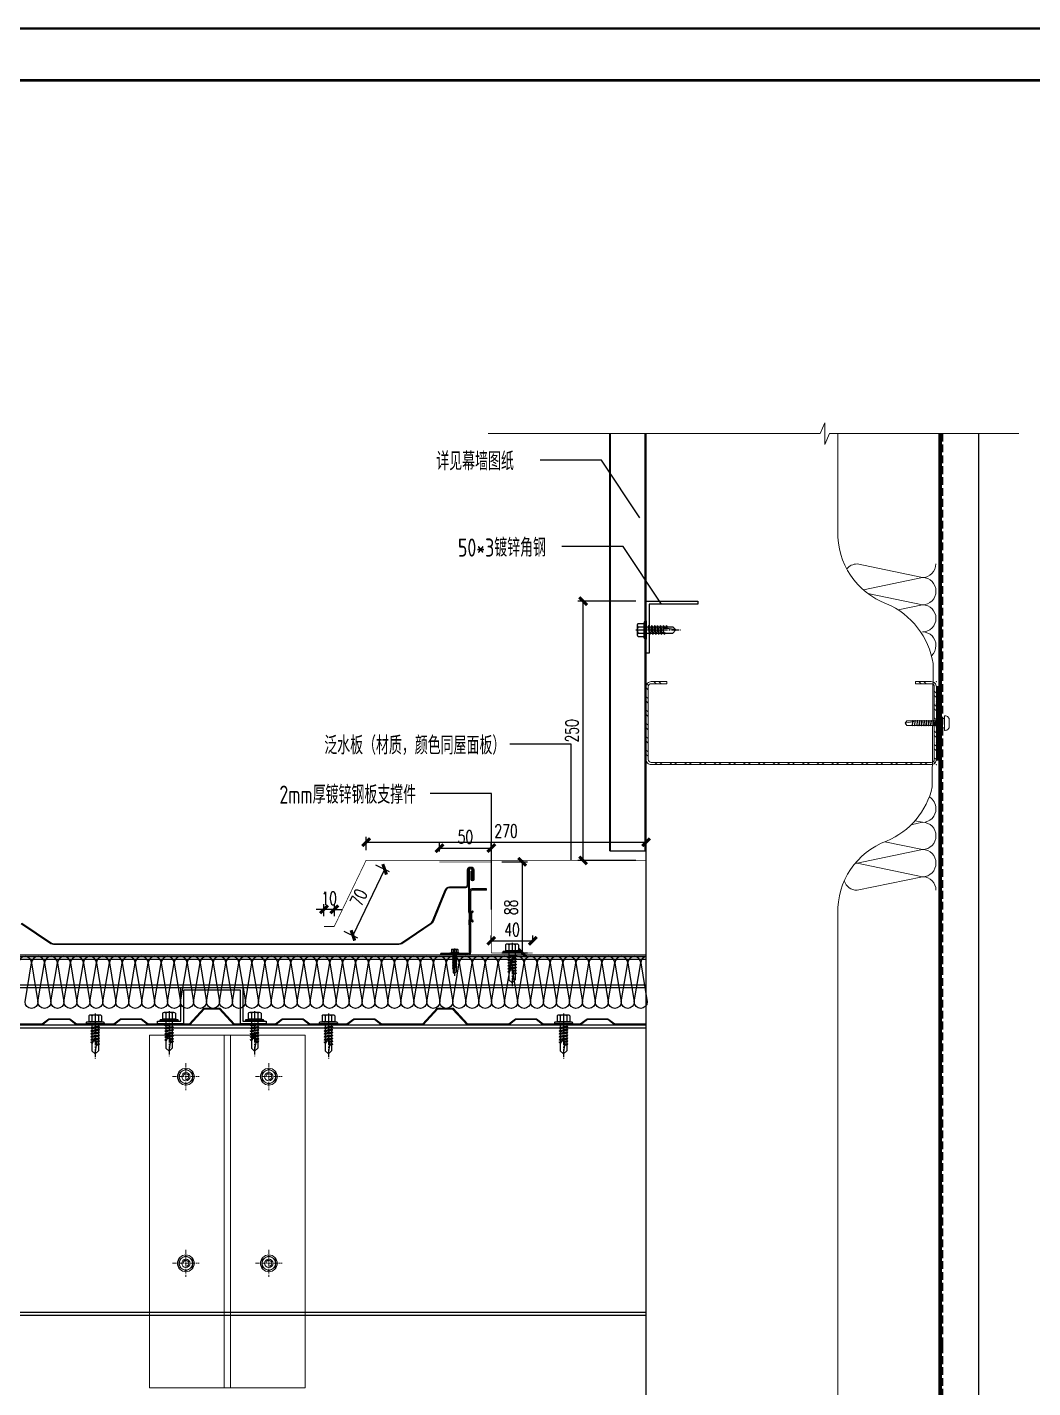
# Model space of a CAD drawing. Extents: x -599358 to 2865263, y -1062760 to 486533.
# Drawn here: x 123947 to 124917, y -727712 to -726400 of the extents above; entities that cross this region are included whole.
import ezdxf
from ezdxf.enums import TextEntityAlignment as Align

# ---------------------------------------------------------------- set-up
doc = ezdxf.new("R2010")
doc.units = 0
for name, pattern in [('CENTER', [2, 1.25, -0.25, 0.25, -0.25]), ('CENTER2', [28.575, 19.05, -3.175, 3.175, -3.175]), ('DASH', [0.35, 0.25, -0.1]), ('ZN-DASH', [0.35, 0.25, -0.1])]:
    doc.linetypes.add(name, pattern=pattern)
for name, color, linetype in [('!ZN6-虚线-8', 8, 'ZN-DASH'), ('0-cxFrame', 155, 'Continuous'), ('11紧固件', 11, 'Continuous'), ('A-AXIS-DP', 126, 'Continuous'), ('A-LIN-V', 9, 'Continuous'), ('AS-WALL', 40, 'Continuous'), ('BWM', 8, 'Continuous'), ('DIM', 173, 'Continuous'), ('Fill', 8, 'Continuous'), ('Glass cotton', 95, 'Continuous'), ('PJ', 151, 'Continuous'), ('SEAMLOK75 - SHEET', 6, 'Continuous'), ('V900型压型底板', 190, 'Continuous'), ('WZ', 2, 'Continuous'), ('ZX', 1, 'CENTER2'), ('虹吸雨水斗', 6, 'Continuous')]:
    doc.layers.add(name, color=color, linetype=linetype)
for name, color, linetype, lineweight in [('0-cxText', 131, 'Continuous', 25), ('0_PURLIN-CON', 253, 'Continuous', 15), ('0_SCREW RIVET', 4, 'Continuous', 15), ('S-dim', 81, 'Continuous', 0), ('屋面板', 6, 'Continuous', 13), ('底板', 2, 'Continuous', 13), ('彩钢板', 6, 'Continuous', 15), ('文字标注引出线', 7, 'Continuous', 15), ('粗', 7, 'Continuous', 50), ('紧固件', 4, 'Continuous', 13), ('防火岩棉', 252, 'Continuous', 13)]:
    doc.layers.add(name, color=color, linetype=linetype, lineweight=lineweight)
doc.layers.add('0_INSULATION', color=252, linetype='Continuous', lineweight=9, transparency=0.2)
doc.styles.add('cx_tuming', font='simhei.ttf')
doc.styles.add('cx_tuqian1', font='宋体.shx')
doc.styles.add('DHTEXT-1', font='romans.shx', dxfattribs={"width": 0.7, "bigfont": 'chinese.shx'})
doc.styles.add('jhz', font='TSSDENG.SHX', dxfattribs={"width": 0.75, "bigfont": 'TSSDCHN.SHX'})
doc.styles.add('黑体', font='simhei.ttf')
doc.dimstyles.new('ZN5', dxfattribs={"dimscale": 5, "dimtxt": 2.5, "dimasz": 1.5, "dimexe": 1, "dimexo": 2, "dimgap": 0.9, "dimtad": 1, "dimdec": 0, "dimdsep": 46, "dimtxsty": 'DHTEXT-1', "dimblk": 'ARCHTICK', "dimcen": 2.5, "dimclrd": 173, "dimclre": 173, "dimclrt": 7, "dimazin": 2, "dimtfac": 1, "dimtix": 1, "dimtmove": 2, "dimatfit": 3, "dimfxl": 0, "dimarcsym": 0})

# ---------------------------------------------------------------- blocks, each defined once
blk = doc.blocks.new('*U641')
at = {"layer": 'PJ'}
for p, q in [((-4.4, 0.45), (-4.4, 0)), ((4.4, 0), (-4.4, 0)), ((-4.1, 0.75), (-3.1, 1)), ((4.1, 0.75), (-4.1, 0.75)), ((-3.1, 3.85), (-3.1, 1)), ((3.1, 1), (-3.1, 1)), ((2.33, 4.25), (-2.33, 4.25)), ((-2.04, 0.75), (-1.55, 1)), ((-1.55, 3.85), (-1.55, 1)), ((-1.55, 0), (-1.55, -1.59)), ((1.55, 3.85), (1.55, 1)), ((2.15, 0.75), (1.55, 1)), ((1.55, 0), (1.55, -1.09)), ((3.1, 3.85), (3.1, 1)), ((4.1, 0.75), (3.1, 1)), ((4.4, 0.45), (4.4, 0)), ((-2.11, -1.9), (2.11, -1.4)), ((-2.11, -1.9), (-1.55, -1.59)), ((-2.11, -1.9), (-1.55, -2.21)), ((-2.11, -3.3), (2.11, -2.8)), ((-2.11, -3.3), (-1.55, -2.99)), ((-2.11, -3.3), (-1.55, -3.61)), ((-2.11, -4.7), (2.11, -4.2)), ((-2.11, -4.7), (-1.55, -4.39)), ((-2.11, -4.7), (-1.55, -5.01)), ((-2.11, -6.1), (2.11, -5.6)), ((-2.11, -6.1), (-1.55, -5.79)), ((-2.11, -6.1), (-1.55, -6.41)), ((-1.55, -1.59), (1.55, -1.09)), ((-1.55, -2.21), (1.55, -1.71)), ((-1.55, -2.21), (-1.55, -2.99)), ((-1.55, -2.99), (1.55, -2.49)), ((-1.55, -3.61), (1.55, -3.11)), ((-1.55, -3.61), (-1.55, -4.39)), ((-1.55, -4.39), (1.55, -3.89)), ((-1.55, -5.01), (1.55, -4.51)), ((-1.55, -5.01), (-1.55, -5.79)), ((-1.55, -5.79), (1.55, -5.29)), ((-1.55, -6.41), (1.55, -5.91)), ((-1.55, -6.41), (-1.55, -7.19)), ((1.55, -0.31), (1.55, -1.09)), ((2.11, -1.4), (1.55, -1.09)), ((2.11, -1.4), (1.55, -1.71)), ((1.55, -1.71), (1.55, -2.49)), ((2.11, -2.8), (1.55, -2.49)), ((2.11, -2.8), (1.55, -3.11)), ((1.55, -3.11), (1.55, -3.89)), ((2.11, -4.2), (1.55, -3.89)), ((2.11, -4.2), (1.55, -4.51)), ((1.55, -4.51), (1.55, -5.29)), ((2.11, -5.6), (1.55, -5.29)), ((2.11, -5.6), (1.55, -5.91)), ((1.55, -5.91), (1.55, -6.69)), ((-2.11, -7.5), (2.11, -7)), ((-2.11, -7.5), (-1.55, -7.19)), ((-2.11, -7.5), (-1.55, -7.81)), ((-2.11, -8.9), (-1.55, -8.59)), ((-2.11, -8.9), (-1.14, -8.78)), ((-2.11, -8.9), (-1.55, -9.21)), ((-1.55, -7.19), (1.55, -6.69)), ((-1.55, -7.81), (1.55, -7.31)), ((-1.55, -7.81), (-1.55, -8.59)), ((-1.55, -8.59), (-0.99, -8.49)), ((-1.55, -9.21), (-1.33, -9.17)), ((-1.55, -9.21), (-1.55, -13)), ((0, -14.4), (-1.55, -13)), ((0, -14.4), (1.55, -13)), ((0.56, -8.24), (1.55, -8.09)), ((0.71, -8.55), (2.11, -8.4)), ((0.71, -8.83), (1.55, -8.71)), ((0.71, -9.61), (1.55, -9.49)), ((0.71, -9.95), (2.11, -9.8)), ((0.71, -10.23), (1.55, -10.11)), ((2.11, -7), (1.55, -6.69)), ((2.11, -7), (1.55, -7.31)), ((1.55, -7.31), (1.55, -8.09)), ((2.11, -8.4), (1.55, -8.09)), ((2.11, -8.4), (1.55, -8.71)), ((1.55, -8.71), (1.55, -9.49)), ((2.11, -9.8), (1.55, -9.49)), ((2.11, -9.8), (1.55, -10.11)), ((1.55, -10.11), (1.55, -13))]:
    blk.add_line(p, q, dxfattribs=at)
blk.add_lwpolyline([(0, -14.4), (0.71, -10.23), (0.71, -8.5, 0.417657), (0.41, -8.2, 0.097062), (-0.99, -8.49), (-1.55, -9.6)], format="xyb", dxfattribs=at)
for centre, radius, start, end in [((-4.1, 0.45), 0.3, 90, 180), ((-2.33, 3.3), 0.951, 35.40086, 144.59914), ((0, 1.05), 3.2, 61.05941, 118.94059), ((2.33, 3.3), 0.951, 35.40086, 144.59914), ((4.1, 0.45), 0.3, 0, 90)]:
    blk.add_arc(centre, radius, start, end, dxfattribs=at)
at = {"layer": 'ZX', "ltscale": 0.2}
blk.add_line((0, 4.94), (0, -16.83), dxfattribs=at)
blk = doc.blocks.new('00990')
at = {"color": 2}
blk.add_lwpolyline([(7292.4, -17093.5), (7314.9, -17093.5), (7314.9, -17061), (7374.9, -17061), (7374.9, -17093.5), (7397.4, -17093.5), (7397.4, -17096), (7372.4, -17096), (7372.4, -17063.5), (7317.4, -17063.5), (7317.4, -17096), (7292.4, -17096)], close=True, dxfattribs=at)
at = {"layer": '紧固件', "xscale": 2, "yscale": 2, "zscale": 2}
for p in [(7303.6, -17093.5), (7386.1, -17093.5, 0)]:
    blk.add_blockref('*U641', p, dxfattribs=at)
blk = doc.blocks.new('*U1726')
at = {"layer": 'PJ'}
for p, q in [((-4.4, 0.5), (-4.4, 0)), ((4.4, 0), (-4.4, 0)), ((-4.1, 0.8), (-3.1, 1)), ((4.1, 0.8), (-4.1, 0.8)), ((-3.1, 3.9), (-3.1, 1)), ((3.1, 1), (-3.1, 1)), ((2.3, 4.2), (-2.3, 4.2)), ((-2, 0.8), (-1.5, 1)), ((-1.5, 3.9), (-1.5, 1)), ((-1.5, 0), (-1.5, -1.6)), ((1.5, 3.9), (1.5, 1)), ((2.2, 0.8), (1.5, 1)), ((1.5, 0), (1.5, -1.1)), ((3.1, 3.9), (3.1, 1)), ((4.1, 0.8), (3.1, 1)), ((4.4, 0.5), (4.4, 0)), ((-2.1, -1.9), (2.1, -1.4)), ((-2.1, -1.9), (-1.5, -1.6)), ((-2.1, -1.9), (-1.5, -2.2)), ((-2.1, -3.3), (2.1, -2.8)), ((-2.1, -3.3), (-1.5, -3)), ((-2.1, -3.3), (-1.5, -3.6)), ((-2.1, -4.7), (2.1, -4.2)), ((-2.1, -4.7), (-1.5, -4.4)), ((-2.1, -4.7), (-1.5, -5)), ((-2.1, -6.1), (2.1, -5.6)), ((-2.1, -6.1), (-1.5, -5.8)), ((-2.1, -6.1), (-1.5, -6.4)), ((-2.1, -7.5), (2.1, -7)), ((-2.1, -7.5), (-1.5, -7.2)), ((-2.1, -7.5), (-1.5, -7.8)), ((-2.1, -8.9), (2.1, -8.4)), ((-2.1, -8.9), (-1.5, -8.6)), ((-2.1, -8.9), (-1.5, -9.2)), ((-2.1, -10.3), (2.1, -9.8)), ((-2.1, -10.3), (-1.5, -10)), ((-2.1, -10.3), (-1.5, -10.6)), ((-2.1, -11.7), (2.1, -11.2)), ((-2.1, -11.7), (-1.5, -11.4)), ((-2.1, -11.7), (-1.5, -12)), ((-2.1, -13.1), (-1.5, -12.8)), ((-1.5, -1.6), (1.5, -1.1)), ((-1.5, -2.2), (1.5, -1.7)), ((-1.5, -2.2), (-1.5, -3)), ((-1.5, -3), (1.5, -2.5)), ((-1.5, -3.6), (1.5, -3.1)), ((-1.5, -3.6), (-1.5, -4.4)), ((-1.5, -4.4), (1.5, -3.9)), ((-1.5, -5), (1.5, -4.5)), ((-1.5, -5), (-1.5, -5.8)), ((-1.5, -5.8), (1.5, -5.3)), ((-1.5, -6.4), (1.5, -5.9)), ((-1.5, -6.4), (-1.5, -7.2)), ((-1.5, -7.2), (1.5, -6.7)), ((-1.5, -7.8), (1.5, -7.3)), ((-1.5, -7.8), (-1.5, -8.6)), ((-1.5, -8.6), (1.5, -8.1)), ((-1.5, -9.2), (1.5, -8.7)), ((-1.5, -9.2), (-1.5, -10)), ((-1.5, -10), (1.5, -9.5)), ((-1.5, -10.6), (1.5, -10.1)), ((-1.5, -10.6), (-1.5, -11.4)), ((-1.5, -11.4), (1.5, -10.9)), ((-1.5, -12), (1.5, -11.5)), ((-1.5, -12), (-1.5, -12.8)), ((-1.5, -12.8), (-1, -12.7)), ((0.6, -12.4), (1.5, -12.3)), ((0.7, -12.8), (2.1, -12.6)), ((1.5, -0.3), (1.5, -1.1)), ((2.1, -1.4), (1.5, -1.1)), ((2.1, -1.4), (1.5, -1.7)), ((1.5, -1.7), (1.5, -2.5)), ((2.1, -2.8), (1.5, -2.5)), ((2.1, -2.8), (1.5, -3.1)), ((1.5, -3.1), (1.5, -3.9)), ((2.1, -4.2), (1.5, -3.9)), ((2.1, -4.2), (1.5, -4.5)), ((1.5, -4.5), (1.5, -5.3)), ((2.1, -5.6), (1.5, -5.3)), ((2.1, -5.6), (1.5, -5.9)), ((1.5, -5.9), (1.5, -6.7)), ((2.1, -7), (1.5, -6.7)), ((2.1, -7), (1.5, -7.3)), ((1.5, -7.3), (1.5, -8.1)), ((2.1, -8.4), (1.5, -8.1)), ((2.1, -8.4), (1.5, -8.7)), ((1.5, -8.7), (1.5, -9.5)), ((2.1, -9.8), (1.5, -9.5)), ((2.1, -9.8), (1.5, -10.1)), ((1.5, -10.1), (1.5, -10.9)), ((2.1, -11.2), (1.5, -10.9)), ((2.1, -11.2), (1.5, -11.5)), ((1.5, -11.5), (1.5, -12.3)), ((2.1, -12.6), (1.5, -12.3)), ((2.1, -12.6), (1.5, -12.9)), ((-2.1, -13.1), (-1.1, -13)), ((-2.1, -13.1), (-1.5, -13.4)), ((-1.5, -13.4), (-1.5, -17.2)), ((-1.5, -13.4), (-1.3, -13.4)), ((0, -18.6), (-1.5, -17.2)), ((0, -18.6), (1.5, -17.2)), ((0.7, -13), (1.5, -12.9)), ((0.7, -13.8), (1.5, -13.7)), ((0.7, -14.2), (2.1, -14)), ((0.7, -14.4), (1.5, -14.3)), ((1.5, -12.9), (1.5, -13.7)), ((2.1, -14), (1.5, -13.7)), ((2.1, -14), (1.5, -14.3)), ((1.5, -14.3), (1.5, -17.2))]:
    blk.add_line(p, q, dxfattribs=at)
blk.add_lwpolyline([(0, -18.6), (0.7, -14.4), (0.7, -12.7, 0.417657), (0.4, -12.4, 0.097062), (-1, -12.7), (-1.5, -13.8)], format="xyb", dxfattribs=at)
for centre, radius, start, end in [((-4.1, 0.5), 0.3, 90, 180), ((-2.3, 3.3), 0.951, 35.4009, 144.5991), ((0, 1), 3.2, 61.0594, 118.9406), ((2.3, 3.3), 0.951, 35.4009, 144.5991), ((4.1, 0.5), 0.3, 0, 90)]:
    blk.add_arc(centre, radius, start, end, dxfattribs=at)
at = {"layer": 'ZX', "ltscale": 0.2}
blk.add_line((0, 4.9), (0, -21), dxfattribs=at)
blk = doc.blocks.new('A$C06060CBF')
at = {"layer": '粗', "lineweight": -2}
for p, q in [((26.8, 41.2), (26.8, 82.1)), ((27.4, 41.2), (27.4, 82.1)), ((27.4, 2.3), (27.4, 61.4)), ((28.7, 59.5), (27.4, 59.5)), ((28.7, 2.3), (28.7, 61.4)), ((43.8, 63.6), (29.7, 63.6)), ((43.8, 62.4), (29.7, 62.4)), ((43.8, 62.4), (43.8, 63.6)), ((28.7, 41.2), (27.4, 41.2)), ((30.4, 42.2), (28, 40.8)), ((29.2, 40.8), (28.4, 40.3)), ((30.7, 41.6), (29.2, 40.8)), ((29.2, 33.8), (29.2, 40.3)), ((30.9, 41.1), (29.8, 40.4)), ((29.8, 33.8), (29.8, 40.3)), ((26.8, 33), (26.8, 28.9)), ((27.4, 33), (27.4, 28.9)), ((28.7, 33), (27.4, 33)), ((30.4, 32), (28, 33.3)), ((29.2, 33.4), (28.4, 33.9)), ((30.7, 32.5), (29.2, 33.4)), ((30.6, 33.3), (29.8, 33.7)), ((30.9, 33.1), (29.8, 33.7)), ((26.4, 1.2), (0, 1.2)), ((0, 0), (0, 1.2)), ((26.4, 0), (0, 0)), ((19.5, 0), (19.5, 1.2))]:
    blk.add_line(p, q, dxfattribs=at)
at = {"layer": '粗'}
blk.add_line((27.4, 28.9), (26.8, 28.9), dxfattribs=at)
at = {"layer": '粗', "linetype": 'DASH', "lineweight": -2}
for p, q in [((9.7, 1.2), (9.7, 0)), ((16.9, 1.2), (16.9, 0))]:
    blk.add_line(p, q, dxfattribs=at)
at = {"layer": '粗', "lineweight": -2}
blk.add_lwpolyline([(27.4, 82.1, -1), (29.9, 82.1), (29.9, 73.1), (30.5, 73.1), (30.5, 82.1, 1), (26.8, 82.1)], format="xyb", dxfattribs=at)
for centre, radius, start, end in [((29.7, 61.4), 2.25, 90, 180), ((29.7, 61.4), 1.02, 90, 180), ((27.8, 41.2), 1.02, 180, 300), ((27.8, 41.2), 0.41, 180, 300), ((29.9, 40.3), 0.717, 120, 180), ((29.9, 40.3), 0.102, 120, 180), ((30.6, 41.6), 0.627, 302.657, 103.9204), ((27.8, 33), 1.02, 60, 180), ((27.8, 33), 0.41, 60, 180), ((29.9, 33.8), 0.717, 180, 240), ((29.9, 33.8), 0.102, 180, 240), ((30.6, 32.6), 0.627, 256.0796, 57.343), ((26.4, 2.3), 1.02, 270, 0), ((26.4, 2.3), 2.25, 270, 0)]:
    blk.add_arc(centre, radius, start, end, dxfattribs=at)
at = {"layer": '紧固件', "xscale": -1.023999999801318, "yscale": 1.023999999801318, "zscale": 1.023999999801318}
blk.add_blockref('*U1726', (13.2, 1.2), dxfattribs=at)
blk = doc.blocks.new('903092')
at = {"layer": 'A-AXIS-DP', "color": 2, "ltscale": 2800}
blk.add_lwpolyline([(1167543.6, 395881.2), (1167496.6, 395881.2), (1167496.6, 395834.2), (1167493.6, 395834.2), (1167493.6, 395884.2), (1167543.6, 395884.2)], close=True, dxfattribs=at)
at = {"layer": '屋面板', "color": 6, "const_width": 0.7}
blk.add_lwpolyline([(1167493.6, 395884.2), (1167493.6, 395634.2)], close=True, dxfattribs=at)
at = {"layer": '屋面板', "color": 6}
blk.add_lwpolyline([(1167182.9, 395570.5, 0.7, 0.7, 0), (1167192.9, 395570.5, 0.7, 0.7, 0), (1167223.6, 395634.2, 0.7, 0.7, 0), (1167493.6, 395634.2, 0.7, 0.7, 0), (1167223.6, 395634.2, 0, 0, 0)], format="xyseb", dxfattribs=at)
at = {"layer": '屋面板', "color": 2}
blk.add_lwpolyline([(1167294.4, 395632.8, 0.7, 0.7, 0), (1167344.4, 395632.8, 0.7, 0.7, 0), (1167344.4, 395545, 0.7, 0.7, 0), (1167344.4, 395632.8, 0, 0, 0)], format="xyseb", dxfattribs=at)
at = {"layer": '屋面板', "color": 2, "const_width": 0.7}
blk.add_lwpolyline([(1167344.4, 395545), (1167384.4, 395545)], dxfattribs=at)
at = {"layer": '紧固件', "xscale": 2, "yscale": 2, "zscale": 2, "rotation": 90}
blk.add_blockref('*U641', (1167493.6, 395856.4), dxfattribs=at)
at = {"layer": '紧固件', "xscale": 2, "yscale": 2, "zscale": 2}
blk.add_blockref('*U641', (1167364.4, 395545), dxfattribs=at)
blk = doc.blocks.new('*U1760')
at = {"color": 4}
for points in [[(-7, -1, 1), (9, -1, 1), (-7, -1, 1)], [(-5.4, -1, 1), (7.4, -1, 1), (-5.4, -1, 1)], [(-3, -1, 1), (5, -1, 1), (-3, -1, 1)], [(1, -3.8, 2.414214), (-1.8, -1, 2.414214)]]:
    blk.add_lwpolyline(points, format="xyb", dxfattribs=at)
blk.add_lwpolyline([(1, -8.3), (-5.7, -4.6), (-5.7, 2.6), (1, 6.3), (7.7, 2.6), (7.7, -4.6), (1, -8.3)], dxfattribs=at)
at = {"color": 1, "linetype": 'CENTER', "ltscale": 3}
for points in [[(1, 11.8), (1, -13.8)], [(-11.8, -1), (13.8, -1)]]:
    blk.add_lwpolyline(points, dxfattribs=at)
blk = doc.blocks.new('4356')
at = {"layer": 'S-dim', "ltscale": 10}
for p, q in [((1239454.8, -86062.1), (1239604.8, -86062.1)), ((1239454.8, -86062.1), (1239454.8, -86402.1)), ((1239526.8, -86062.1), (1239526.8, -86402.1)), ((1239532.8, -86062.1), (1239532.8, -86402.1)), ((1239604.8, -86062.1), (1239604.8, -86402.1)), ((1239454.8, -86402.1), (1239604.8, -86402.1))]:
    blk.add_line(p, q, dxfattribs=at)
at = {"xscale": 1.010860484544767, "yscale": 1.010860484544767, "zscale": 1.010860484544767}
for p in [(1239488.8, -86101.1), (1239568.8, -86101.1), (1239488.8, -86281.1), (1239568.8, -86281.1)]:
    blk.add_blockref('*U1760', p, dxfattribs=at)
blk = doc.blocks.new('_ArchTick')
at = {"color": 0, "linetype": 'ByBlock', "const_width": 0.4}
blk.add_lwpolyline([(-0.5, -0.5), (0.5, 0.5)], dxfattribs=at)
blk = doc.blocks.new('*D1771')
at = {"layer": 'Defpoints', "color": 0, "ltscale": 50, "transparency": 16777216}
for p in [(124544.1, -727186.3), (124274.1, -727203.9), (124544.1, -727203.9)]:
    blk.add_point(p, dxfattribs=at)
at = {"layer": 'DIM', "color": 173, "linetype": 'ByBlock', "lineweight": -2, "ltscale": 50, "transparency": 16777216}
for p, q in [((124274.1, -727193.9), (124274.1, -727181.3)), ((124274.1, -727186.3), (124544.1, -727186.3)), ((124544.1, -727193.9), (124544.1, -727181.3))]:
    blk.add_line(p, q, dxfattribs=at)
at = {"layer": 'DIM', "color": 173, "lineweight": -2, "ltscale": 50, "transparency": 16777216, "xscale": 7.5, "yscale": 7.5, "zscale": 7.5, "rotation": 180}
blk.add_blockref('_ArchTick', (124274.1, -727186.3), dxfattribs=at)
at = {"layer": 'DIM', "color": 173, "lineweight": -2, "ltscale": 50, "transparency": 16777216, "xscale": 7.5, "yscale": 7.5, "zscale": 7.5}
blk.add_blockref('_ArchTick', (124544.1, -727186.3), dxfattribs=at)
at = {"layer": 'DIM', "color": 7, "ltscale": 50, "transparency": 16777216, "insert": (124409.1, -727175.5), "char_height": 12.5, "attachment_point": 5, "style": 'DHTEXT-1'}
blk.add_mtext('270', dxfattribs=at)
blk = doc.blocks.new('*D1772')
at = {"layer": 'Defpoints', "color": 0, "ltscale": 50, "transparency": 16777216}
for p in [(124274.1, -727203.9), (124243.5, -727267.7), (124261.4, -727276.2)]:
    blk.add_point(p, dxfattribs=at)
at = {"layer": 'DIM', "color": 173, "linetype": 'ByBlock', "lineweight": -2, "ltscale": 50, "transparency": 16777216}
for p, q in [((124292, -727212.5), (124261.4, -727276.2)), ((124283.2, -727208.3), (124296.5, -727214.7)), ((124252.5, -727272), (124265.9, -727278.4))]:
    blk.add_line(p, q, dxfattribs=at)
at = {"layer": 'DIM', "color": 173, "lineweight": -2, "ltscale": 50, "transparency": 16777216, "xscale": 7.5, "yscale": 7.5, "zscale": 7.5}
for p, rotation in [((124292, -727212.5), 64.3067212276967), ((124261.4, -727276.2), 244.3067212276968)]:
    blk.add_blockref('_ArchTick', p, dxfattribs=dict(at, rotation=rotation))
at = {"layer": 'DIM', "color": 7, "ltscale": 50, "transparency": 16777216, "insert": (124267, -727239.7), "char_height": 12.5, "attachment_point": 5, "rotation": 64.3067, "style": 'DHTEXT-1'}
blk.add_mtext('70', dxfattribs=at)
blk = doc.blocks.new('*D1773')
at = {"layer": 'Defpoints', "color": 0, "ltscale": 50, "transparency": 16777216}
for p in [(124233.5, -727251.1), (124233.5, -727267.7), (124243.5, -727267.7)]:
    blk.add_point(p, dxfattribs=at)
at = {"layer": 'DIM', "color": 173, "linetype": 'ByBlock', "lineweight": -2, "ltscale": 50, "transparency": 16777216}
for p, q in [((124233.5, -727251.1), (124226, -727251.1)), ((124233.5, -727257.7), (124233.5, -727246.1)), ((124243.5, -727251.1), (124233.5, -727251.1)), ((124243.5, -727257.7), (124243.5, -727246.1)), ((124243.5, -727251.1), (124251, -727251.1))]:
    blk.add_line(p, q, dxfattribs=at)
at = {"layer": 'DIM', "color": 173, "lineweight": -2, "ltscale": 50, "transparency": 16777216, "xscale": 7.5, "yscale": 7.5, "zscale": 7.5}
blk.add_blockref('_ArchTick', (124233.5, -727251.1), dxfattribs=at)
at = {"layer": 'DIM', "color": 173, "lineweight": -2, "ltscale": 50, "transparency": 16777216, "xscale": 7.5, "yscale": 7.5, "zscale": 7.5, "rotation": 180}
blk.add_blockref('_ArchTick', (124243.5, -727251.1), dxfattribs=at)
at = {"layer": 'DIM', "color": 7, "ltscale": 50, "transparency": 16777216, "insert": (124238.5, -727240.4), "char_height": 12.5, "attachment_point": 5, "style": 'DHTEXT-1'}
blk.add_mtext('10', dxfattribs=at)
blk = doc.blocks.new('TK22.A2 L(Dragon)')
at = {"layer": '0-cxFrame', "color": 7, "const_width": 0.5}
blk.add_lwpolyline([(0, 0), (-594, 0), (-594, 420), (0, 420)], close=True, dxfattribs=at)
at = {"layer": '0-cxFrame', "const_width": 0.5}
blk.add_lwpolyline([(-80, 10), (-574, 10), (-574, 410), (-80, 410)], close=True, dxfattribs=at)
at = {"style": '黑体', "flags": 4}
blk.add_attdef('图幅', text='', height=3.3, dxfattribs=at).set_placement((-40, 3), align=Align.RIGHT)
at = {"layer": '0-cxText', "flags": 4}
for tag, height, style, p in [('建设单位', 3.5, 'cx_tuming', (-45, 240)), ('项目名称', 3.5, 'cx_tuming', (-45, 210)), ('子项名称', 3.5, 'cx_tuming', (-45, 180)), ('工程编号', 3.3, 'cx_tuqian1', (-35, 165)), ('图名1', 3.5, 'cx_tuming', (-45, 87)), ('图名2', 3.5, 'cx_tuming', (-45, 79)), ('图名3', 3.5, 'cx_tuming', (-45, 71)), ('出图日期', 3.3, 'cx_tuqian1', (-39, 60)), ('专业', 3.3, 'cx_tuqian1', (-55, 52)), ('图号', 3.3, 'cx_tuqian1', (-55, 44)), ('版次', 3.3, 'cx_tuqian1', (-20, 44))]:
    blk.add_attdef(tag, text='', height=height, dxfattribs=dict(at, style=style)).set_placement(p, align=Align.MIDDLE)
at = {"layer": 'Defpoints', "color": 6, "flags": 4}
for tag, height, style, p in [('tufu', 3.3, '黑体', (-12, 12)), ('dwfname', 4, 'cx_tuqian1', (-80, 3))]:
    blk.add_attdef(tag, text='', height=height, dxfattribs=dict(at, style=style)).set_placement(p, align=Align.RIGHT)
blk = doc.blocks.new('*U2101')
at = {"layer": '0_PURLIN-CON', "linetype": 'ByBlock', "lineweight": -2}
h = blk.add_hatch(dxfattribs=at)
h.set_pattern_fill('ANSI32', color=256, scale=2, angle=2.8624)
h.set_pattern_definition([(47.862405, (-81110.591, 63402.253), (-7.0631283, 6.3904494), []), (47.862405, (-81106.1065, 63402.477), (-7.0631283, 6.3904494), [])])
edge = h.paths.add_edge_path()
edge.add_line((80, 20), (80, 5))
edge.add_arc((75, 5), 5, -90, 0, ccw=False)
edge.add_line((75, 0), (5, 0))
edge.add_arc((5, 5), 5, 180, 270, ccw=False)
edge.add_line((0, 5), (0, 275))
edge.add_arc((5, 275), 5, 90, 180, ccw=False)
edge.add_line((5, 280), (75, 280))
edge.add_arc((75, 275), 5, 0, 90, ccw=False)
edge.add_line((80, 275), (80, 260))
edge.add_line((80, 260), (78, 260))
edge.add_line((78, 260), (78, 275))
edge.add_arc((75, 275), 3, 0, 90)
edge.add_line((75, 278), (5, 278))
edge.add_arc((5, 275), 3, 90, 180)
edge.add_line((2, 275), (2, 5))
edge.add_arc((5, 5), 3, 180, 270)
edge.add_line((5, 2), (75, 2))
edge.add_arc((75, 5), 3, 270, 360)
edge.add_line((78, 5), (78, 20))
edge.add_line((78, 20), (80, 20))
at = {"color": 0, "linetype": 'ByBlock'}
for p in [(0, 280), (80, 280), (0, 0), (80, 0)]:
    blk.add_point(p, dxfattribs=at)
at = {"layer": '0_PURLIN-CON', "linetype": 'ByBlock', "lineweight": -2}
blk.add_lwpolyline([(80, 20), (80, 5, -0.414214), (75, 0), (5, 0, -0.414214), (0, 5), (0, 275, -0.414214), (5, 280), (75, 280, -0.414214), (80, 275), (80, 260), (78, 260), (78, 275, 0.414214), (75, 278), (5, 278, 0.414214), (2, 275), (2, 5, 0.414214), (5, 2), (75, 2, 0.414214), (78, 5), (78, 20)], format="xyb", close=True, dxfattribs=at)
blk = doc.blocks.new('$紧固件$00000145')
at = {"layer": '0_SCREW RIVET'}
for p, q in [((-1.7, 9.4), (-1.7, 7.2)), ((-1.7, 6.7), (-1.7, 5)), ((-1.7, 4.5), (-1.7, 2.8)), ((-1.7, 2.3), (-1.7, 0.6)), ((-1.7, 0.1), (-1.7, -1.6)), ((2.8, 9.4), (2.8, 7.6)), ((2.8, 7.1), (2.8, 5.4)), ((2.8, 4.9), (2.8, 3.2)), ((2.8, 2.7), (2.8, 1)), ((2.8, 0.5), (2.8, -1.2)), ((-1.7, -2.1), (-1.7, -3.8)), ((-1.7, -4.3), (-1.7, -6)), ((-1.7, -6.5), (-1.7, -8.2)), ((-1.7, -8.7), (-1.7, -10.5)), ((-1.7, -11), (-1.7, -12.7)), ((2.8, -1.7), (2.8, -3.4)), ((2.8, -3.9), (2.8, -5.6)), ((2.8, -6.1), (2.8, -7.8)), ((2.8, -8.3), (2.8, -10.1)), ((2.8, -10.6), (2.8, -12.3)), ((2.8, -12.8), (2.8, -14.5)), ((-1.7, -13.2), (-1.7, -14.9)), ((-1.7, -15.4), (-1.7, -17.1)), ((-1.7, -17.6), (-1.7, -19.3)), ((-1.7, -19.8), (-1.7, -24.8)), ((-1.7, -24.8), (0.5, -26.6)), ((0.5, -26.6), (2.8, -24.8)), ((2.8, -15), (2.8, -16.7)), ((2.8, -17.2), (2.8, -18.9)), ((2.8, -19.4), (2.8, -24.8))]:
    blk.add_line(p, q, dxfattribs=at)
blk.add_lwpolyline([(-6.5, 12.1, -0.414214), (-2.5, 16.1), (3.5, 16.1, -0.414214), (7.5, 12.1), (7.5, 12.2), (7.5, 11.4), (-6.5, 11.4), (-6.5, 12.2)], format="xyb", close=True, dxfattribs=at)
for points in [[(-4, 11.4), (5, 11.4), (5, 9.4), (-4, 9.4)], [(-1.7, 6.7), (2.8, 7.1), (3.3, 7.4), (2.8, 7.6), (-1.7, 7.2), (-2.2, 6.9)], [(-1.7, 4.5), (2.8, 4.9), (3.3, 5.2), (2.8, 5.4), (-1.7, 5), (-2.2, 4.7)], [(-1.7, 2.3), (2.8, 2.7), (3.3, 3), (2.8, 3.2), (-1.7, 2.8), (-2.2, 2.5)], [(-1.7, 0.1), (2.8, 0.5), (3.3, 0.8), (2.8, 1), (-1.7, 0.6), (-2.2, 0.3)], [(-1.7, -2.1), (2.8, -1.7), (3.3, -1.4), (2.8, -1.2), (-1.7, -1.6), (-2.2, -1.9)], [(-1.7, -4.3), (2.8, -3.9), (3.3, -3.6), (2.8, -3.4), (-1.7, -3.8), (-2.2, -4.1)], [(-1.7, -6.5), (2.8, -6.1), (3.3, -5.8), (2.8, -5.6), (-1.7, -6), (-2.2, -6.3)], [(-1.7, -8.7), (2.8, -8.3), (3.3, -8.1), (2.8, -7.8), (-1.7, -8.2), (-2.2, -8.5)], [(-1.7, -11), (2.8, -10.6), (3.3, -10.3), (2.8, -10.1), (-1.7, -10.5), (-2.2, -10.7)], [(-1.7, -13.2), (2.8, -12.8), (3.3, -12.5), (2.8, -12.3), (-1.7, -12.7), (-2.2, -13)], [(-1.7, -15.4), (2.8, -15), (3.3, -14.7), (2.8, -14.5), (-1.7, -14.9), (-2.2, -15.2)], [(-1.7, -17.6), (2.8, -17.2), (3.3, -16.9), (2.8, -16.7), (-1.7, -17.1), (-2.2, -17.4)]]:
    blk.add_lwpolyline(points, close=True, dxfattribs=at)
for points in [[(1.7, -19), (-1.7, -19.3), (-2.2, -19.6), (-1.7, -19.8), (1.6, -19.5)], [(0.5, -26.6), (1.9, -18), (2.5, -19.4), (2.5, -19.4), (2.8, -19.9)], [(2.3, -18.9), (2.8, -18.9), (3.3, -19.1), (2.8, -19.4), (2.5, -19.4)]]:
    blk.add_lwpolyline(points, dxfattribs=at)
blk = doc.blocks.new('*U2103')
at = {"layer": '0_INSULATION'}
for p, q in [((114761.39, -53978.93), (114792.96, -53985.48)), ((114792.96, -53985.48), (114764.45, -53991.41)), ((114766.55, -53993.11), (114792.96, -53998.59)), ((114792.96, -53998.59), (114781.19, -54001.04)), ((114792.98, -54103.48), (114787.53, -54104.61)), ((114789.32, -54102.72), (114792.98, -54103.48)), ((114792.98, -54116.59), (114761.42, -54123.15)), ((114774.8, -54112.82), (114792.98, -54116.59)), ((114761.42, -54123.15), (114792.98, -54129.7)), ((114792.98, -54129.7), (114761.42, -54136.27))]:
    blk.add_line(p, q, dxfattribs=at)
blk.add_lwpolyline([(114802.18, -53916.04), (114802.18, -54468.54), (114752.18, -54468.54), (114752.18, -54147.49, -0.323318), (114775.68, -54112.49, 0.242761), (114797.68, -54086.41), (114798.06, -54026.96, 0.256774), (114775.68, -53998.09, -0.323318), (114752.18, -53963.09), (114752.18, -53916.04)], format="xyb", close=True, dxfattribs=at)
at = {"layer": '0_INSULATION', "extrusion": (0, 0, -1)}
for centre, start_param, end_param in [((114761.39, -53985.49), 5.406397, 6.283185), ((114792.95, -53978.93), 1.570796, 3.141593), ((114792.96, -53992.04), 0, 1.570796), ((114792.96, -53992.04), 1.570796, 3.141593), ((114792.96, -54005.15), 0, 1.570796), ((114792.96, -54005.15), 1.570796, 3.141593), ((114792.96, -54018.26), 0, 1.570796), ((114792.96, -54018.26), 1.570796, 2.416555), ((114792.98, -54096.93), 0.524657, 1.570796), ((114792.98, -54096.93), 1.570796, 3.141593), ((114792.98, -54110.04), 0, 1.570796), ((114792.98, -54110.04), 1.570796, 3.141593), ((114792.98, -54123.15), 0, 1.570796), ((114761.42, -54129.71), 6.139662, 6.283185), ((114761.41, -54116.6), 3.141593, 3.269368), ((114792.98, -54123.15), 1.570796, 3.141593), ((114792.98, -54136.26), 0, 1.570796), ((114761.42, -54129.71), 3.141593, 4.407145)]:
    blk.add_ellipse(centre, major_axis=(0, 6.56), ratio=0.988253, start_param=start_param, end_param=end_param, dxfattribs=at)
blk = doc.blocks.new('*D2104')
at = {"layer": 'Defpoints', "color": 0, "ltscale": 50, "transparency": 16777216}
for p in [(124483.4, -726953.9), (124544.1, -726953.9), (124544.1, -727203.9)]:
    blk.add_point(p, dxfattribs=at)
at = {"layer": 'DIM', "color": 173, "linetype": 'ByBlock', "lineweight": -2, "ltscale": 50, "transparency": 16777216}
for p, q in [((124534.1, -726953.9), (124478.4, -726953.9)), ((124483.4, -727203.9), (124483.4, -726953.9)), ((124534.1, -727203.9), (124478.4, -727203.9))]:
    blk.add_line(p, q, dxfattribs=at)
at = {"layer": 'DIM', "color": 173, "lineweight": -2, "ltscale": 50, "transparency": 16777216, "xscale": 7.5, "yscale": 7.5, "zscale": 7.5}
for p, rotation in [((124483.4, -726953.9), 90), ((124483.4, -727203.9), 270)]:
    blk.add_blockref('_ArchTick', p, dxfattribs=dict(at, rotation=rotation))
at = {"layer": 'DIM', "color": 7, "ltscale": 50, "transparency": 16777216, "insert": (124472.6, -727078.9), "char_height": 12.5, "attachment_point": 5, "rotation": 90, "style": 'DHTEXT-1'}
blk.add_mtext('250', dxfattribs=at)
blk = doc.blocks.new('*D2172')
at = {"layer": 'Defpoints', "color": 0, "ltscale": 50, "transparency": 16777216}
for p in [(124394.9, -727192), (124344.9, -727205.3), (124394.9, -727205.3)]:
    blk.add_point(p, dxfattribs=at)
at = {"layer": '虹吸雨水斗', "color": 173, "linetype": 'ByBlock', "lineweight": -2, "ltscale": 50, "transparency": 16777216}
for p, q in [((124344.9, -727195.3), (124344.9, -727187)), ((124394.9, -727195.3), (124394.9, -727187)), ((124344.9, -727192), (124394.9, -727192))]:
    blk.add_line(p, q, dxfattribs=at)
at = {"layer": '虹吸雨水斗', "color": 173, "lineweight": -2, "ltscale": 50, "transparency": 16777216, "xscale": 7.5, "yscale": 7.5, "zscale": 7.5, "rotation": 180}
blk.add_blockref('_ArchTick', (124344.9, -727192), dxfattribs=at)
at = {"layer": '虹吸雨水斗', "color": 173, "lineweight": -2, "ltscale": 50, "transparency": 16777216, "xscale": 7.5, "yscale": 7.5, "zscale": 7.5}
blk.add_blockref('_ArchTick', (124394.9, -727192), dxfattribs=at)
at = {"layer": '虹吸雨水斗', "color": 7, "ltscale": 50, "transparency": 16777216, "insert": (124369.9, -727181.2), "char_height": 12.5, "attachment_point": 5, "style": 'DHTEXT-1'}
blk.add_mtext('50', dxfattribs=at)
blk = doc.blocks.new('*D2173')
at = {"layer": 'Defpoints', "color": 0, "ltscale": 50, "transparency": 16777216}
for p in [(124394.9, -727205.3), (124394.9, -727293.1), (124424.7, -727293.1)]:
    blk.add_point(p, dxfattribs=at)
at = {"layer": '虹吸雨水斗', "color": 173, "linetype": 'ByBlock', "lineweight": -2, "ltscale": 50, "transparency": 16777216}
for p, q in [((124404.9, -727205.3), (124429.7, -727205.3)), ((124424.7, -727205.3), (124424.7, -727293.1)), ((124404.9, -727293.1), (124429.7, -727293.1))]:
    blk.add_line(p, q, dxfattribs=at)
at = {"layer": '虹吸雨水斗', "color": 173, "lineweight": -2, "ltscale": 50, "transparency": 16777216, "xscale": 7.5, "yscale": 7.5, "zscale": 7.5}
for p, rotation in [((124424.7, -727205.3), 90), ((124424.7, -727293.1), 270)]:
    blk.add_blockref('_ArchTick', p, dxfattribs=dict(at, rotation=rotation))
at = {"layer": '虹吸雨水斗', "color": 7, "ltscale": 50, "transparency": 16777216, "insert": (124413.9, -727249.2), "char_height": 12.5, "attachment_point": 5, "rotation": 90, "style": 'DHTEXT-1'}
blk.add_mtext('88', dxfattribs=at)
blk = doc.blocks.new('*D2174')
at = {"layer": 'Defpoints', "color": 0, "ltscale": 50, "transparency": 16777216}
for p in [(124434.9, -727281.4), (124394.9, -727293.1), (124434.9, -727293.1)]:
    blk.add_point(p, dxfattribs=at)
at = {"layer": '虹吸雨水斗', "color": 173, "linetype": 'ByBlock', "lineweight": -2, "ltscale": 50, "transparency": 16777216}
for p, q in [((124394.9, -727283.1), (124394.9, -727276.4)), ((124394.9, -727281.4), (124434.9, -727281.4)), ((124434.9, -727283.1), (124434.9, -727276.4))]:
    blk.add_line(p, q, dxfattribs=at)
at = {"layer": '虹吸雨水斗', "color": 173, "lineweight": -2, "ltscale": 50, "transparency": 16777216, "xscale": 7.5, "yscale": 7.5, "zscale": 7.5, "rotation": 180}
blk.add_blockref('_ArchTick', (124394.9, -727281.4), dxfattribs=at)
at = {"layer": '虹吸雨水斗', "color": 173, "lineweight": -2, "ltscale": 50, "transparency": 16777216, "xscale": 7.5, "yscale": 7.5, "zscale": 7.5}
blk.add_blockref('_ArchTick', (124434.9, -727281.4), dxfattribs=at)
at = {"layer": '虹吸雨水斗', "color": 7, "ltscale": 50, "transparency": 16777216, "insert": (124414.9, -727270.6), "char_height": 12.5, "attachment_point": 5, "style": 'DHTEXT-1'}
blk.add_mtext('40', dxfattribs=at)

msp = doc.modelspace()

# ---------------------------------------------------------------- hatches: boundary and pattern name
at = {"layer": 'Fill', "ltscale": 50}
h = msp.add_hatch(dxfattribs=at)
h.set_pattern_fill('ANSI38', color=256, scale=0.4, style=0)
h.set_pattern_definition([(45, (124824.14004, -727106.9687), (-0.449013, 0.449013), []), (135, (124824.14004, -727106.9687), (-1.3470384, 0.449013), [1.5875, -0.9525])])
h.paths.add_polyline_path([(124824.1, -727036.5), (124824.1, -727107), (124829.1, -727107), (124829.1, -727036.5)])

# ---------------------------------------------------------------- linework, layer by layer
at = {"layer": '!ZN6-虚线-8', "ltscale": 30}
for p, q in [((124829.9, -726792.3), (124829.9, -727671.5)), ((124829.9, -727671.5), (124829.9, -727897.3))]:
    msp.add_line(p, q, dxfattribs=at)
at = {"color": 1, "ltscale": 10}
msp.add_line((122868.3, -727295), (124544.1, -727295), dxfattribs=at)
at = {"color": 3, "ltscale": 10}
for p, q in [((122868.3, -727296.5), (124544.1, -727296.5)), ((122868.3, -727299), (124544.1, -727299)), ((122868.3, -727324), (124544.1, -727324)), ((122868.3, -727326.5), (124544.1, -727326.5))]:
    msp.add_line(p, q, dxfattribs=at)
at = {"color": 6, "ltscale": 10}
for p, q in [((122868.3, -727362.4), (124544.1, -727362.4)), ((122868.3, -727365.4), (124544.1, -727365.4)), ((122868.3, -727639.4), (124544.1, -727639.4)), ((122868.3, -727642.4), (124544.1, -727642.4))]:
    msp.add_line(p, q, dxfattribs=at)
at = {"layer": '11紧固件', "ltscale": 50}
msp.add_lwpolyline([(124824.1, -727036.5), (124824.1, -727107), (124829.1, -727107), (124829.1, -727036.5), (124824.1, -727036.5)], dxfattribs=at)
at = {"layer": 'A-LIN-V'}
msp.add_line((124544.1, -727897.3), (124544.1, -726792.3), dxfattribs=at)
at = {"layer": 'AS-WALL'}
for p, q in [((124509.1, -727194.7), (124509.1, -726792.3)), ((124509.9, -727194.7), (124509.9, -726792.3)), ((124543.3, -727194.7), (124543.3, -726792.3)), ((124544.1, -727194.7), (124544.1, -726792.3)), ((124865.1, -727897.3), (124865.1, -726792.3)), ((124509.1, -727194.7), (124544.1, -727194.7))]:
    msp.add_line(p, q, dxfattribs=at)
at = {"layer": 'BWM'}
msp.add_lwpolyline([(124544.1, -727296.6, 0.364496), (124539, -727302.8), (124545.2, -727340.3, -1), (124532.7, -727340.3), (124539, -727302.8, 1), (124526.5, -727302.8), (124532.7, -727340.3, -1), (124520.2, -727340.3), (124526.5, -727302.8, 1), (124514, -727302.8), (124520.2, -727340.3, -1), (124507.7, -727340.3), (124514, -727302.8, 1), (124501.5, -727302.8), (124507.7, -727340.3, -1), (124495.2, -727340.3), (124501.5, -727302.8, 1), (124489, -727302.8), (124495.2, -727340.3, -1), (124482.7, -727340.3), (124489, -727302.8, 1), (124476.5, -727302.8), (124482.7, -727340.3, -1), (124470.2, -727340.3), (124476.5, -727302.8, 1), (124464, -727302.8), (124470.2, -727340.3, -1), (124457.7, -727340.3), (124464, -727302.8, 1), (124451.5, -727302.8), (124457.7, -727340.3, -1), (124445.2, -727340.3), (124451.5, -727302.8, 1), (124439, -727302.8), (124445.2, -727340.3, -1), (124432.7, -727340.3), (124439, -727302.8, 1), (124426.5, -727302.8), (124432.7, -727340.3, -1), (124420.2, -727340.3), (124426.5, -727302.8, 1), (124414, -727302.8), (124420.2, -727340.3, -1), (124407.7, -727340.3), (124414, -727302.8, 1), (124401.5, -727302.8), (124407.7, -727340.3, -1), (124395.2, -727340.3), (124401.5, -727302.8, 1), (124389, -727302.8), (124395.2, -727340.3, -1), (124382.7, -727340.3), (124389, -727302.8, 1), (124376.5, -727302.8), (124382.7, -727340.3, -1), (124370.2, -727340.3), (124376.5, -727302.8, 1), (124364, -727302.8), (124370.2, -727340.3, -1), (124357.7, -727340.3), (124364, -727302.8, 1), (124351.5, -727302.8), (124357.7, -727340.3, -1), (124345.2, -727340.3), (124351.5, -727302.8, 1), (124339, -727302.8), (124345.2, -727340.3, -1), (124332.7, -727340.3), (124339, -727302.8, 1), (124326.5, -727302.8), (124332.7, -727340.3, -1), (124320.2, -727340.3), (124326.5, -727302.8, 1), (124314, -727302.8), (124320.2, -727340.3, -1), (124307.7, -727340.3), (124314, -727302.8, 1), (124301.5, -727302.8), (124307.7, -727340.3, -1), (124295.2, -727340.3), (124301.5, -727302.8, 1), (124289, -727302.8), (124295.2, -727340.3, -1), (124282.7, -727340.3), (124289, -727302.8, 1), (124276.5, -727302.8), (124282.7, -727340.3, -1), (124270.2, -727340.3), (124276.5, -727302.8, 1), (124264, -727302.8), (124270.2, -727340.3, -1), (124257.7, -727340.3), (124264, -727302.8, 1), (124251.5, -727302.8), (124257.7, -727340.3, -1), (124245.2, -727340.3), (124251.5, -727302.8, 1), (124239, -727302.8), (124245.2, -727340.3, -1), (124232.7, -727340.3), (124239, -727302.8, 1), (124226.5, -727302.8), (124232.7, -727340.3, -1), (124220.2, -727340.3), (124226.5, -727302.8, 1), (124214, -727302.8), (124220.2, -727340.3, -1), (124207.7, -727340.3), (124214, -727302.8, 1), (124201.5, -727302.8), (124207.7, -727340.3, -1), (124195.2, -727340.3), (124201.5, -727302.8, 1), (124189, -727302.8), (124195.2, -727340.3, -1), (124182.7, -727340.3), (124189, -727302.8, 1), (124176.5, -727302.8), (124182.7, -727340.3, -1), (124170.2, -727340.3), (124176.5, -727302.8, 1), (124164, -727302.8), (124170.2, -727340.3, -1), (124157.7, -727340.3), (124164, -727302.8, 1), (124151.5, -727302.8), (124157.7, -727340.3, -1), (124145.2, -727340.3), (124151.5, -727302.8, 1), (124139, -727302.8), (124145.2, -727340.3, -1), (124132.7, -727340.3), (124139, -727302.8, 1), (124126.5, -727302.8), (124132.7, -727340.3, -1), (124120.2, -727340.3), (124126.5, -727302.8, 1), (124114, -727302.8), (124120.2, -727340.3, -1), (124107.7, -727340.3), (124114, -727302.8, 1), (124101.5, -727302.8), (124107.7, -727340.3, -1), (124095.2, -727340.3), (124101.5, -727302.8, 1), (124089, -727302.8), (124095.2, -727340.3, -1), (124082.7, -727340.3), (124089, -727302.8, 1), (124076.5, -727302.8), (124082.7, -727340.3, -1), (124070.2, -727340.3), (124076.5, -727302.8, 1), (124064, -727302.8), (124070.2, -727340.3, -1), (124057.7, -727340.3), (124064, -727302.8, 1), (124051.5, -727302.8), (124057.7, -727340.3, -1), (124045.2, -727340.3), (124051.5, -727302.8, 1), (124039, -727302.8), (124045.2, -727340.3, -1), (124032.7, -727340.3), (124039, -727302.8, 1), (124026.5, -727302.8), (124032.7, -727340.3, -1), (124020.2, -727340.3), (124026.5, -727302.8, 1), (124014, -727302.8), (124020.2, -727340.3, -1), (124007.7, -727340.3), (124014, -727302.8, 1), (124001.5, -727302.8), (124007.7, -727340.3, -1), (123995.2, -727340.3), (124001.5, -727302.8, 1), (123989, -727302.8), (123995.2, -727340.3, -1), (123982.7, -727340.3), (123989, -727302.8, 1), (123976.5, -727302.8), (123982.7, -727340.3, -1), (123970.2, -727340.3), (123976.5, -727302.8, 1), (123964, -727302.8), (123970.2, -727340.3, -1), (123957.7, -727340.3), (123964, -727302.8, 1), (123951.5, -727302.8), (123957.7, -727340.3, -1), (123945.2, -727340.3), (123951.5, -727302.8, 1), (123939, -727302.8)], format="xyb", dxfattribs=at)
at = {"layer": 'DIM', "ltscale": 10}
for p, q in [((124501, -726817.8), (124441.9, -726817.8)), ((124538, -726873.6), (124501, -726817.8)), ((124522, -726901.2), (124462.8, -726901.2)), ((124558.9, -726956.9), (124522, -726901.2)), ((124471.9, -727091.9), (124412.8, -727091.9)), ((124471.9, -727203.8), (124471.9, -727091.9)), ((124395, -727139.4), (124335.8, -727139.4)), ((124395, -727251.3), (124395, -727139.4))]:
    msp.add_line(p, q, dxfattribs=at)
at = {"layer": 'SEAMLOK75 - SHEET'}
msp.add_lwpolyline([(123942, -727264.4), (123970.6, -727283.6, 0.149451), (123972.8, -727284.3), (124139.3, -727284.3), (124305.8, -727284.3, 0.149451), (124308.1, -727283.6), (124336.6, -727264.4, 0.149451), (124338.1, -727262.5), (124350.3, -727232.5, -0.305731), (124354.6, -727229.5), (124369.9, -727229.5, 0.414214), (124371.9, -727227.5), (124371.9, -727213, -0.414214), (124374.6, -727210.3), (124375.3, -727210.3, -0.414214), (124378, -727213), (124378, -727222.3, -1), (124375.3, -727222.3), (124375.3, -727214.4), (124376, -727214.4), (124376, -727222.3, 1), (124377.3, -727222.3), (124377.3, -727213, 0.414214), (124375.3, -727211), (124374.6, -727211, 0.414214), (124372.6, -727213), (124372.6, -727227.5, -0.414214), (124369.9, -727230.2), (124354.6, -727230.2, 0.305731), (124350.9, -727232.7), (124338.8, -727262.8, -0.149451), (124337, -727264.9), (124308.5, -727284.2, -0.149451), (124305.8, -727285), (124139.3, -727285), (123972.8, -727285, -0.149451), (123970.2, -727284.2), (123941.6, -727264.9, -0.149451)], format="xyb", dxfattribs=at)
at = {"layer": '底板', "color": 4}
for points in [[(123921.6, -727362.4), (123962, -727362.4), (123968.5, -727357.4), (123988.1, -727357.4), (123994.6, -727362.4), (124031, -727362.4), (124037.5, -727357.4), (124057.1, -727357.4), (124063.6, -727362.4), (124104.1, -727362.4), (124118.1, -727347.4), (124132.6, -727347.4), (124146.6, -727362.4), (124187, -727362.4), (124193.5, -727357.4), (124213.1, -727357.4), (124219.6, -727362.4), (124256, -727362.4), (124262.5, -727357.4), (124282.1, -727357.4), (124288.6, -727362.4), (124329.1, -727362.4), (124343.1, -727347.4), (124357.6, -727347.4), (124371.6, -727362.4), (124412, -727362.4), (124418.5, -727357.4), (124438.1, -727357.4), (124444.6, -727362.4), (124481, -727362.4), (124487.5, -727357.4), (124507.1, -727357.4), (124513.6, -727362.4), (124544.1, -727362.4)], [(123921.8, -727361.8), (123961.8, -727361.8), (123968.3, -727356.8), (123988.3, -727356.8), (123994.8, -727361.8), (124030.8, -727361.8), (124037.3, -727356.8), (124057.3, -727356.8), (124063.8, -727361.8), (124103.8, -727361.8), (124117.8, -727346.8), (124132.8, -727346.8), (124146.8, -727361.8), (124186.8, -727361.8), (124193.3, -727356.8), (124213.3, -727356.8), (124219.8, -727361.8), (124255.8, -727361.8), (124262.3, -727356.8), (124282.3, -727356.8), (124288.8, -727361.8), (124328.8, -727361.8), (124342.8, -727346.8), (124357.8, -727346.8), (124371.8, -727361.8), (124411.8, -727361.8), (124418.3, -727356.8), (124438.3, -727356.8), (124444.8, -727361.8), (124480.8, -727361.8), (124487.3, -727356.8), (124507.3, -727356.8), (124513.8, -727361.8), (124544.1, -727361.8)]]:
    msp.add_lwpolyline(points, dxfattribs=at)
at = {"layer": '底板', "color": 2}
msp.add_lwpolyline([(123922, -727361.5), (123961.7, -727361.5), (123968.2, -727356.5), (123988.4, -727356.5), (123994.9, -727361.5), (124030.7, -727361.5), (124037.2, -727356.5), (124057.4, -727356.5), (124063.9, -727361.5), (124103.7, -727361.5), (124117.7, -727346.5), (124133, -727346.5), (124147, -727361.5), (124186.7, -727361.5), (124193.2, -727356.5), (124213.4, -727356.5), (124219.9, -727361.5), (124255.7, -727361.5), (124262.2, -727356.5), (124282.4, -727356.5), (124288.9, -727361.5), (124328.7, -727361.5), (124342.7, -727346.5), (124358, -727346.5), (124372, -727361.5), (124411.7, -727361.5), (124418.2, -727356.5), (124438.4, -727356.5), (124444.9, -727361.5), (124480.7, -727361.5), (124487.2, -727356.5), (124507.4, -727356.5), (124513.9, -727361.5), (124544.1, -727361.5)], dxfattribs=at)
at = {"layer": '彩钢板', "color": 1}
for p, q in [((124829.1, -726792.3), (124829.1, -727671.5)), ((124865.1, -726792.3), (124865.1, -727671.5)), ((124829.1, -727671.5), (124829.1, -727897.3)), ((124865.1, -727671.5), (124865.1, -727897.3))]:
    msp.add_line(p, q, dxfattribs=at)
at = {"layer": '文字标注引出线', "color": 1}
msp.add_lwpolyline([(124903.6, -726792.3), (124721, -726792.3), (124716.5, -726802.8), (124716.5, -726781.8), (124712, -726792.3), (124392, -726792.3)], dxfattribs=at)
at = {"layer": '防火岩棉', "color": 0, "const_width": 3.75}
for points in [[(124827.8, -726792.3), (124827.8, -727671.5)], [(124827.8, -727671.5), (124827.8, -727897.3)]]:
    msp.add_lwpolyline(points, dxfattribs=at)

# ---------------------------------------------------------------- block references
at = {"xscale": 2, "yscale": 2, "zscale": 2}
msp.add_blockref('*U2103', (-104775.2, -618960.2), dxfattribs=at)
at = {"xscale": -1, "rotation": 270}
msp.add_blockref('$紧固件$00000145', (124820.5, -727072), dxfattribs=at)
at = {"layer": '0-cxFrame', "xscale": 5, "yscale": 5, "zscale": 5}
msp.add_blockref('TK22.A2 L(Dragon)', (125420.9, -728501.7), dxfattribs=at)
at = {"layer": '0_PURLIN-CON', "extrusion": (-1.22465e-16, 1.09242e-25, -1), "xscale": -1, "rotation": 270}
msp.add_blockref('*U2101', (-124824.1, -727111.5), dxfattribs=at)
at = {"layer": 'A-AXIS-DP'}
msp.add_blockref('903092', (-1042949.5, -1122838.1), dxfattribs=at)
at = {"layer": 'Glass cotton', "color": 0}
msp.add_blockref('00990', (116780.5, -710265.5), dxfattribs=at)
at = {"layer": 'S-dim'}
msp.add_blockref('4356', (-1115389.5, -641310.3), dxfattribs=at)
at = {"layer": 'V900型压型底板'}
msp.add_blockref('A$C06060CBF', (124346.3, -727295), dxfattribs=at)
at = {"layer": '紧固件', "xscale": 2, "yscale": 2, "zscale": 2}
for p in [(124012.8, -727361.5), (124237.8, -727361.5), (124464.5, -727361.5)]:
    msp.add_blockref('*U641', p, dxfattribs=at)

# ---------------------------------------------------------------- texts
at = {"layer": 'WZ', "style": 'jhz', "width": 0.75}
for s, p in [('详见幕墙图纸', (124341.8, -726827.7)), ('50*3镀锌角钢', (124362.7, -726911)), ('泛水板（材质，颜色同屋面板）', (124233.8, -727101.7)), ('2mm厚镀锌钢板支撑件', (124190.5, -727149.2))]:
    msp.add_text(s, height=17.5, dxfattribs=at).set_placement(p)

# ---------------------------------------------------------------- dimensions: what is measured, and where the dimension line sits
at = {"layer": 'DIM', "ltscale": 50}
for p1, p2, distance, picture, middle in [((124544.1, -727203.9), (124544.1, -726953.9), 60.8, '*D2104', (124472.6, -727078.9)), ((124274.1, -727203.9), (124544.1, -727203.9), 17.7, '*D1771', (124409.1, -727175.5)), ((124243.5, -727267.7), (124233.5, -727267.7), -16.5, '*D1773', (124238.5, -727240.4))]:
    dim = msp.add_aligned_dim(p1=p1, p2=p2, distance=distance, dimstyle='ZN5', dxfattribs=at)
    dim.commit()
    dim.dimension.update_dxf_attribs({"geometry": picture, "text_midpoint": middle})
dim = msp.add_aligned_dim(p1=(124274.1, -727203.9), p2=(124243.5, -727267.7), distance=19.8, text='70', dimstyle='ZN5', dxfattribs=at)
dim.commit()
dim.dimension.update_dxf_attribs({"geometry": '*D1772', "text_midpoint": (124267, -727239.7)})
at = {"layer": '虹吸雨水斗', "ltscale": 50}
for p1, p2, distance, picture, middle in [((124344.9, -727205.3), (124394.9, -727205.3), 13.3, '*D2172', (124369.9, -727181.2)), ((124394.9, -727205.3), (124394.9, -727293.1), 29.7, '*D2173', (124413.9, -727249.2)), ((124394.9, -727293.1), (124434.9, -727293.1), 11.7, '*D2174', (124414.9, -727270.6))]:
    dim = msp.add_aligned_dim(p1=p1, p2=p2, distance=distance, dimstyle='ZN5', dxfattribs=at)
    dim.commit()
    dim.dimension.update_dxf_attribs({"geometry": picture, "text_midpoint": middle})

doc.saveas('drawing.dxf')
